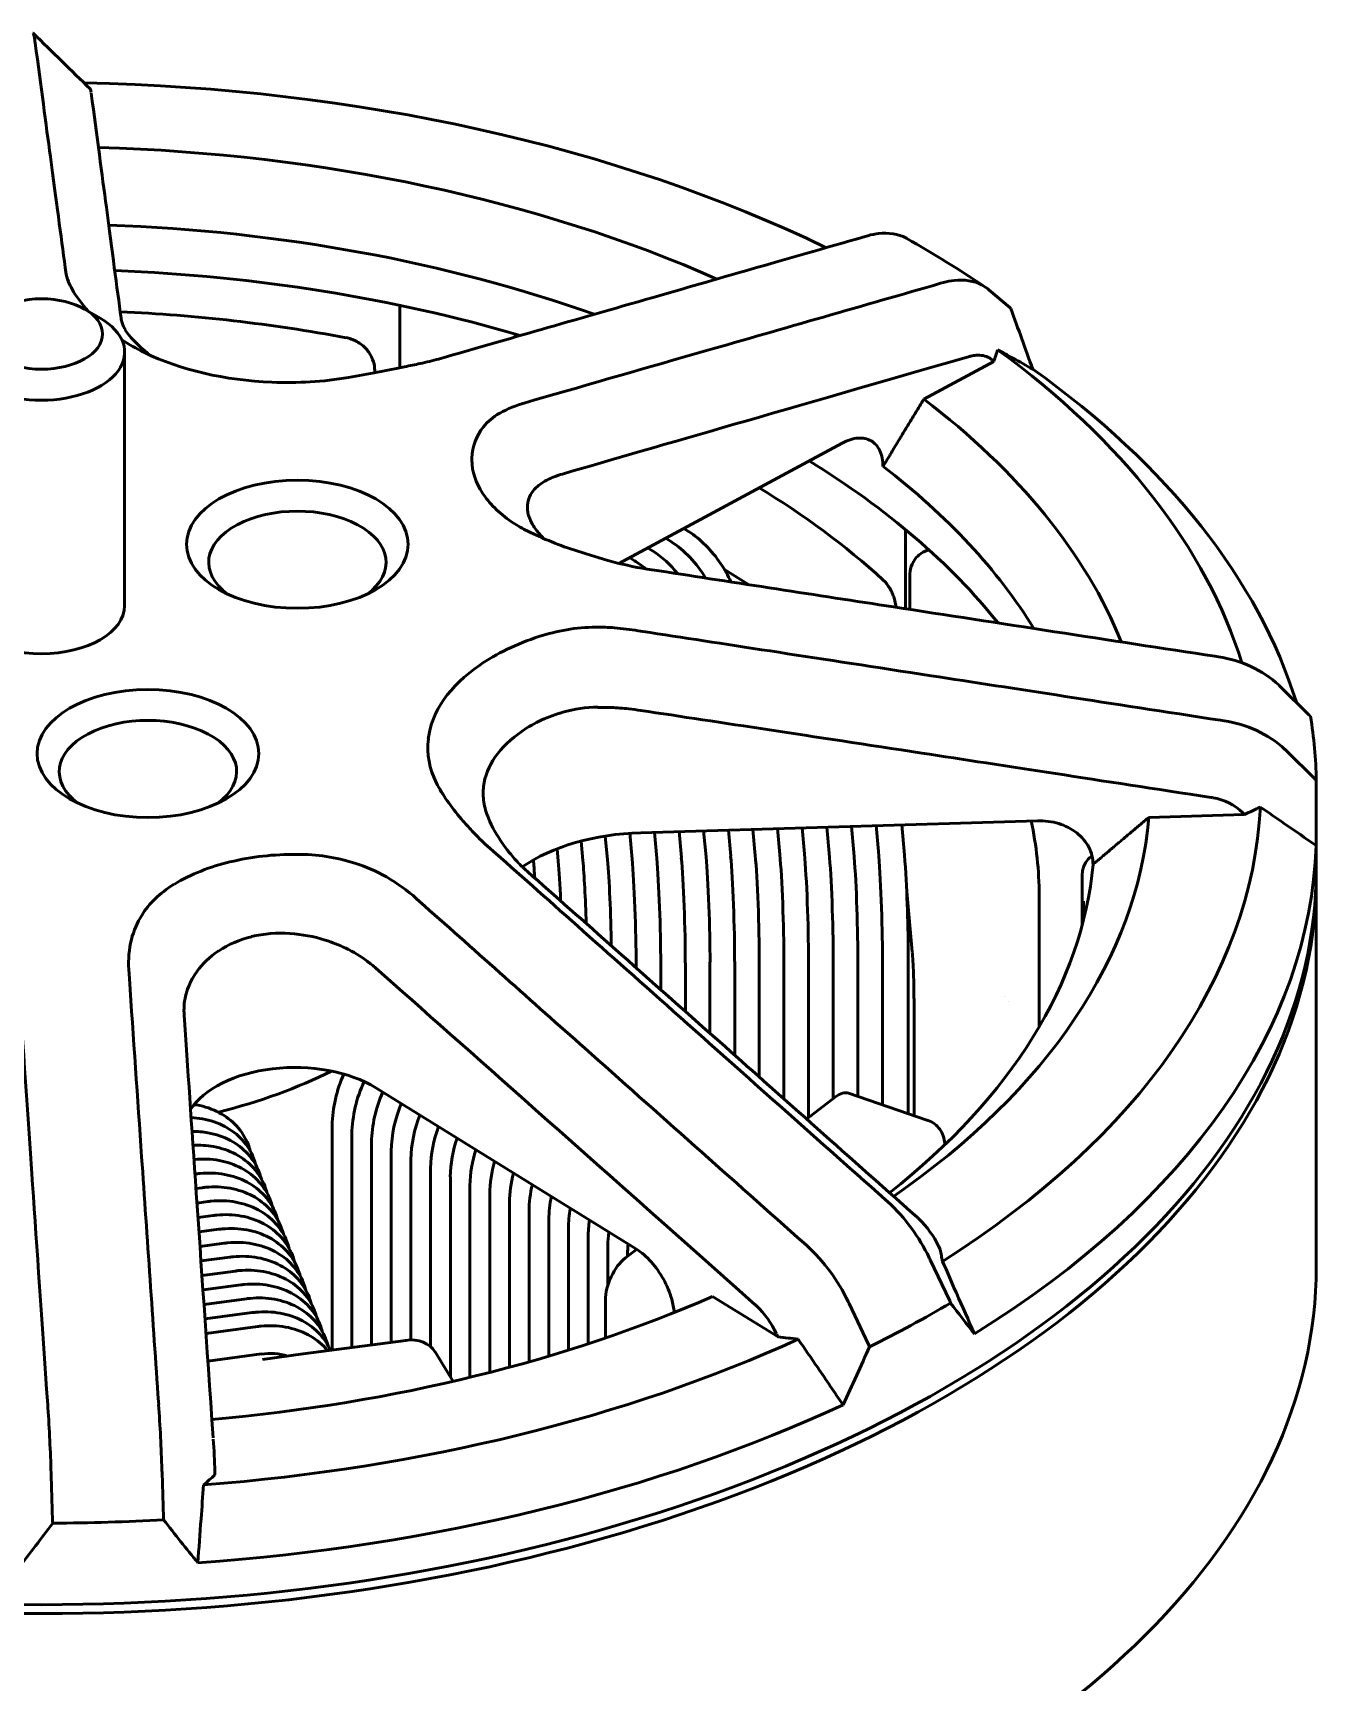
# Model space of a CAD drawing. Header units: millimetres. Extents: x 145 to 303, y 101 to 203.
# Drawn here: x 234.35 to 245.95, y 112.6 to 127.46 of the extents above; entities that cross this region are included whole.
import ezdxf

# ---------------------------------------------------------------- set-up
doc = ezdxf.new("R2010")
doc.units = ezdxf.units.MM
doc.header["$LTSCALE"] = 0.75
doc.layers.add('Visible', color=7, linetype='Continuous', lineweight=50)

msp = doc.modelspace()

# ---------------------------------------------------------------- linework, layer by layer
at = {"layer": 'Visible', "extrusion": (-1e-16, 0.816497, 0.57735)}
for p, q in [((234.364, 127.388), (234.366, 127.375)), ((241.852, 125.629), (241.877, 125.636)), ((234.636, 125.351), (234.641, 125.309)), ((242.559, 125.214), (242.534, 125.207)), ((243.157, 124.988), (242.97, 125.148)), ((234.811, 124.974), (234.953, 124.892)), ((237.655, 125.008), (237.655, 124.446)), ((243.167, 124.98), (243.157, 124.988)), ((238.686, 124.72), (238.712, 124.744)), ((235.173, 122.3), (235.173, 124.586)), ((238.005, 124.524), (238.084, 124.547)), ((242.381, 124.163), (243.014, 124.503)), ((243.001, 124.515), (243.01, 124.507)), ((243.01, 124.507), (243.014, 124.503)), ((237.429, 124.421), (237.429, 124.4)), ((238.864, 124.153), (238.785, 124.13)), ((241.646, 123.767), (239.631, 122.682)), ((238.306, 123.631), (238.306, 123.628)), ((238.806, 123.17), (238.806, 123.171)), ((238.775, 122.99), (238.779, 122.988)), ((240.216, 122.997), (240.26, 122.969)), ((242.217, 122.986), (242.217, 122.273)), ((239.89, 122.821), (239.935, 122.794)), ((240.053, 122.909), (240.098, 122.881)), ((239.728, 122.734), (239.772, 122.706)), ((242.415, 122.8), (242.428, 122.804)), ((239.887, 122.631), (239.995, 122.614)), ((240.583, 122.626), (240.802, 122.49)), ((242.255, 122.267), (242.255, 122.564)), ((239.914, 122.058), (239.806, 122.074)), ((245.007, 121.844), (245.04, 121.838)), ((245.601, 121.569), (245.857, 121.316)), ((245.093, 121.262), (245.059, 121.267)), ((245.857, 121.316), (245.87, 121.303)), ((245.909, 120.738), (245.653, 120.992)), ((245.922, 120.726), (245.909, 120.738)), ((245.923, 120.533), (245.923, 119.932)), ((243.407, 120.361), (239.829, 120.253)), ((241.285, 120.297), (241.306, 120.063)), ((241.507, 120.303), (241.529, 120.07)), ((241.751, 120.076), (241.73, 120.31)), ((241.952, 120.317), (241.973, 120.083)), ((242.184, 120.324), (242.209, 120.051)), ((244.411, 120.391), (245.275, 120.417)), ((245.257, 120.436), (245.27, 120.423)), ((245.27, 120.423), (245.275, 120.417)), ((239.291, 120.177), (239.307, 120.002)), ((239.509, 120.223), (239.529, 120.009)), ((239.73, 120.248), (239.751, 120.016)), ((239.973, 120.023), (239.952, 120.256)), ((240.174, 120.263), (240.195, 120.029)), ((240.396, 120.27), (240.418, 120.036)), ((240.619, 120.276), (240.64, 120.043)), ((240.841, 120.283), (240.862, 120.049)), ((241.063, 120.29), (241.084, 120.056)), ((236.728, 120.058), (236.723, 120.058)), ((238.447, 120.132), (238.521, 120.067)), ((238.861, 120.008), (238.862, 119.989)), ((239.084, 119.996), (239.074, 120.108)), ((245.923, 119.851), (245.923, 116.34)), ((235.618, 119.787), (235.614, 119.785)), ((242.229, 119.723), (242.278, 119.178)), ((243.811, 119.421), (243.811, 119.838)), ((237.88, 119.592), (237.806, 119.658)), ((243.423, 119.687), (243.423, 118.503)), ((236.663, 119.345), (236.666, 119.345)), ((236.017, 119.186), (236.019, 119.187)), ((241.12, 119.106), (241.12, 117.853)), ((241.342, 119.113), (241.342, 117.685)), ((241.564, 119.12), (241.564, 117.855)), ((241.787, 117.876), (241.787, 119.126)), ((242.009, 119.133), (242.009, 117.8)), ((242.242, 119.169), (242.242, 117.72)), ((235.21, 119.021), (235.216, 118.939)), ((239.787, 119.066), (239.787, 119.036)), ((240.009, 118.839), (240.009, 119.073)), ((240.231, 119.079), (240.231, 118.642)), ((240.453, 119.086), (240.453, 118.445)), ((240.676, 119.093), (240.676, 118.247)), ((240.898, 119.099), (240.898, 118.05)), ((242.294, 118.759), (242.294, 117.702)), ((239.791, 116.497), (237.439, 117.953)), ((241.587, 117.872), (241.325, 117.671)), ((242.42, 117.659), (241.702, 117.905)), ((237.045, 117.615), (237.045, 115.588)), ((237.222, 117.537), (237.222, 115.611)), ((237.4, 117.46), (237.4, 115.635)), ((237.578, 117.383), (237.578, 115.659)), ((235.822, 117.177), (235.808, 117.175)), ((237.755, 117.305), (237.755, 115.679)), ((237.933, 117.228), (237.933, 115.619)), ((235.872, 117.052), (235.817, 117.045)), ((238.111, 117.151), (238.111, 115.347)), ((238.288, 117.073), (238.288, 115.342)), ((235.922, 116.927), (235.826, 116.914)), ((238.466, 116.996), (238.466, 115.387)), ((238.644, 116.919), (238.644, 115.433)), ((242.034, 116.945), (242.057, 116.924)), ((235.972, 116.802), (235.835, 116.783)), ((238.822, 116.842), (238.822, 115.482)), ((238.999, 116.764), (238.999, 115.534)), ((236.022, 116.677), (235.844, 116.653)), ((239.177, 116.687), (239.177, 115.588)), ((239.355, 116.61), (239.355, 115.645)), ((236.072, 116.551), (235.853, 116.522)), ((236.122, 116.426), (235.862, 116.392)), ((239.532, 116.532), (239.532, 116.171)), ((239.791, 116.496), (239.691, 116.42)), ((239.71, 116.455), (239.71, 116.434)), ((241.326, 116.531), (241.303, 116.551)), ((242.526, 116.502), (242.517, 116.521)), ((242.53, 116.494), (242.526, 116.502)), ((236.172, 116.301), (235.871, 116.261)), ((242.441, 116.401), (242.616, 116.031)), ((236.222, 116.176), (235.88, 116.13)), ((236.272, 116.051), (235.889, 116)), ((239.51, 116.036), (239.51, 115.696)), ((240.477, 116.072), (241.067, 115.707)), ((241.883, 115.637), (241.708, 116.007)), ((242.616, 116.031), (242.624, 116.013)), ((236.322, 115.926), (235.898, 115.869)), ((236.373, 115.8), (235.907, 115.738)), ((241.055, 115.733), (241.063, 115.714)), ((241.063, 115.714), (241.067, 115.707)), ((236.406, 115.553), (235.924, 115.488)), ((236.783, 115.553), (236.417, 115.504)), ((237.708, 115.676), (236.783, 115.553)), ((238.135, 115.306), (237.974, 115.571)), ((241.892, 115.619), (241.883, 115.637)), ((235.93, 115.439), (235.927, 115.439)), ((234.481, 115.068), (234.479, 115.093)), ((235.478, 115.123), (235.48, 115.098)), ((234.523, 114.048), (234.51, 114.457)), ((235.51, 114.488), (235.523, 114.078)), ((235.987, 114.47), (235.986, 114.491)), ((235.987, 114.462), (235.987, 114.47)), ((234.524, 114.028), (234.523, 114.048)), ((235.523, 114.078), (235.524, 114.058))]:
    msp.add_line(p, q, dxfattribs=at)
at = {"layer": 'Visible'}
for centre, radius, start, end in [((237.145, 116.607), 10.34, 55.9326, 60.5431), ((235.266, 125.477), 0.653, 202.8174, 209.6469), ((234.463, 110.14), 14.826, 79.4804, 87.4124), ((239.069, 123.105), 1.063, 105.4812, 118.8437), ((238.775, 123.619), 0.469, 141.1867, 178.4987), ((239.242, 122.947), 0.551, 110.6197, 126.0941), ((239.366, 122.647), 0.875, 106.1167, 111.3144), ((239.027, 123.191), 0.221, 145.8075, 185.118), ((239.102, 123.138), 0.314, 126.0768, 145.5904), ((237.297, 117.351), 7.007, 47.6651, 59.089), ((239.544, 122.039), 1.008, 30.4457, 56.6973), ((239.421, 121.999), 0.947, 38.5373, 57.1283), ((239.44, 120.389), 1.718, 84.976, 90.5368), ((244.904, 120.829), 1.018, 47.7537, 82.2933), ((239.453, 120.153), 1.231, 105.4642, 124.298), ((239.454, 120.154), 1.231, 90.5844, 105.5247), ((244.953, 120.25), 1.021, 47.6665, 82.1261), ((244.908, 120.067), 0.508, 46.5655, 80.5771), ((236.704, 117.549), 2.509, 89.5624, 103.428), ((236.734, 118.334), 1.724, 72.6098, 90.192), ((236.535, 118.234), 1.804, 103.2475, 120.5465), ((236.674, 118.373), 1.713, 48.6099, 59.8575), ((236.063, 119.079), 0.855, 165.7215, 183.8931), ((236.531, 118.411), 0.929, 103.3311, 123.3992), ((236.586, 118.198), 1.15, 86.1414, 103.547), ((236.579, 118.011), 1.336, 72.48, 86.2429), ((236.579, 118.003), 1.344, 64.0194, 72.592), ((236.629, 118.099), 1.236, 53.6936, 64.1412), ((236.344, 118.627), 0.64, 144.0629, 158.2751), ((236.693, 118.187), 1.127, 48.5482, 53.6543), ((236.294, 118.647), 0.587, 158.2754, 175.7094), ((236.283, 118.648), 0.575, 175.758, 183.957), ((238.23, 117.586), 1.186, 155.5707, 178.6313), ((238.415, 117.508), 1.193, 155.1097, 178.5836), ((238.58, 117.433), 1.181, 155.9485, 178.6702), ((238.742, 117.358), 1.165, 157.1315, 178.7809), ((238.908, 117.282), 1.153, 158.3855, 178.8516), ((239.075, 117.206), 1.142, 159.6631, 178.8983), ((239.241, 117.13), 1.131, 160.9605, 178.9499), ((239.406, 117.054), 1.118, 162.2854, 179.0054), ((239.571, 116.978), 1.105, 163.6417, 179.0653), ((239.735, 116.902), 1.091, 165.0341, 179.13), ((239.898, 116.827), 1.077, 166.4677, 179.1997), ((240.061, 116.751), 1.062, 167.9484, 179.2751), ((240.957, 115.718), 1.633, 25.4485, 47.6375), ((241.761, 116.17), 0.833, 24.8847, 46.422), ((240.227, 115.328), 1.629, 25.3365, 47.5675), ((240.298, 115.383), 0.833, 24.8847, 46.422), ((236.484, 115.026), 0.532, 72.6591, 98.4243)]:
    msp.add_arc(centre, radius, start, end, dxfattribs=at)
at = {"layer": 'Visible', "extrusion": (-1e-16, 1e-16, -1)}
for centre, radius, start, end in [((-236.027, 125.422), 1.063, 308.9104, 319.958), ((-240.326, 125.475), 2.878, 278.7796, 286.0223)]:
    msp.add_arc(centre, radius, start, end, dxfattribs=at)
at = {"layer": 'Visible', "extrusion": (2e-16, 1e-16, -1)}
for centre, radius, start, end in [((-236.639, 127.701), 3.389, 260.6022, 272.3306), ((-204.94, 120.534), 40.982, 179.7317, 180.5534)]:
    msp.add_arc(centre, radius, start, end, dxfattribs=at)
at = {"layer": 'Visible', "extrusion": (0, 1e-16, -1)}
for centre, radius, start, end in [((-240.223, 125.842), 3.199, 288.1755, 296.844), ((-213.509, 128.278), 31.079, 204.0377, 205.0978), ((-218.141, 113.943), 17.377, 176.1879, 178.134), ((-258.184, 131.757), 28.753, 321.0174, 322.0068), ((-211.284, 131.438), 29.038, 216.8396, 217.8507)]:
    msp.add_arc(centre, radius, start, end, dxfattribs=at)
at = {"layer": 'Visible', "extrusion": (0, 2e-16, -1)}
for centre, radius, start, end in [((-240.83, 122.616), 3.446, 317.0486, 319.4434), ((-271.425, 138.009), 36.24, 322.0732, 322.6294)]:
    msp.add_arc(centre, radius, start, end, dxfattribs=at)
at = {"layer": 'Visible', "extrusion": (-1e-16, -1e-16, -1)}
for centre, radius, start, end in [((-240.249, 119.685), 3.174, 167.7432, 179.9639), ((-217.404, 113.961), 17.113, 176.2904, 178.2665)]:
    msp.add_arc(centre, radius, start, end, dxfattribs=at)
at = {"layer": 'Visible', "extrusion": (0, -1e-16, -1)}
msp.add_arc((-230.445, 119.17), 11.796, 175.7155, 180.0033, dxfattribs=at)
at = {"layer": 'Visible', "extrusion": (-1e-16, -2e-16, -1)}
msp.add_arc((-227, 114.214), 8.991, 176.354, 178.2303, dxfattribs=at)
at = {"layer": 'Visible', "extrusion": (1e-16, 1e-16, -1)}
for centre, major_axis, ratio, start_param, end_param in [((234.423, 120.667), (-11, 0), 0.57735, 1.605739, 2.269864), ((234.423, 120.667), (-11, 0), 0.57735, 2.472092, 2.96456), ((234.423, 120.667), (-11, 0), 0.57735, 3.170224, 3.880906), ((239.529, 119.452), (-0.021, 0.682), 0.042732, 0.616126, 1.898449), ((240.418, 119.479), (-0.021, 0.682), 0.042732, 0.616126, 2.186923), ((240.862, 119.493), (-0.021, 0.682), 0.042732, 0.616126, 2.186923), ((238.862, 119.432), (-0.021, 0.682), 0.042732, 0.616126, 0.921913)]:
    msp.add_ellipse(centre, major_axis=major_axis, ratio=ratio, start_param=start_param, end_param=end_param, dxfattribs=at)
at = {"layer": 'Visible'}
for centre, major_axis, ratio, start_param, end_param in [((234.423, 120.667), (-10, 0), 0.57735, 4.057268, 4.661025), ((236.711, 125.327), (-2.072, 0.026), 0.383596, 0.055984, 0.16325), ((234.423, 124.586), (0.75, 0), 0.57735, 2.356194, 7.068583), ((236.277, 125.27), (-1.612, 0.199), 0.570701, 0.867375, 1.030979), ((236.639, 125.467), (-2, 0), 0.57735, 0.871367, 1.502281), ((236.585, 125.357), (-2.046, 0.331), 0.427494, 2.297852, 2.405118), ((234.423, 120.259), (-11.5, 0), 0.57735, 3.318749, 3.821503), ((234.423, 120.667), (-10, 0), 0.57735, 3.369837, 3.791917), ((234.423, 122.3), (0.75, 0), 0.57735, 3.141593, 6.283185), ((239.904, 120.842), (-1.996, 0.556), 0.572535, -1.364061, -1.256795), ((239.568, 121.229), (1.628, 0.193), 0.561241, 1.919294, 2.322648), ((239.907, 121.021), (-2, 0), 0.57735, -0.69943, -0.068515), ((234.423, 120.667), (-11.5, 0), 0.57735, 3.150404, 3.237501), ((239.775, 121.033), (1.867, 0.02), 0.597632, 3.064195, 3.426406), ((234.423, 120.667), (10, 0), 0.57735, -0.693945, -0.047808), ((239.955, 120.914), (-2.018, 0.47), 0.681186, 0.790755, 0.898021), ((239.907, 119.388), (-1.5, 0), 0.57735, -1.518436, -0.700709), ((239.084, 119.439), (-0.021, 0.682), 0.042732, -1.275194, -0.616126), ((239.973, 119.466), (-0.021, 0.682), 0.042732, 4.096263, 5.667059), ((241.751, 119.52), (-0.021, 0.682), 0.042732, 4.096263, 5.667059), ((234.423, 120.259), (-11.5, 0), 0.57735, 2.391869, 3.123371), ((234.423, 119.851), (11.5, 0), 0.57735, 3.135444, 6.289334), ((236.707, 117.559), (1, 0), 0.57735, 0.750492, 2.792991), ((241.587, 117.627), (0.121, 0.275), 0.491734, 0.041913, 0.729737), ((242.317, 116.726), (-0.127, 0.126), 0.263053, -1.455611, -1.368471), ((239.691, 116.175), (0.121, 0.275), 0.491734, 0.729737, 2.300533), ((234.423, 120.667), (-10, 0), 0.57735, 1.725166, 2.22112), ((234.423, 120.667), (11.5, 0), 0.57735, -0.863853, -0.776756), ((237.708, 115.431), (0.281, 0.11), 0.791525, 0.138565, 1.270602), ((234.423, 120.259), (11.5, 0), 0.57735, -1.447855, -0.890886), ((234.423, 120.667), (-11.5, 0), 0.57735, 1.579608, 1.666705)]:
    msp.add_ellipse(centre, major_axis=major_axis, ratio=ratio, start_param=start_param, end_param=end_param, dxfattribs=at)
at = {"layer": 'Visible', "extrusion": (0, 2e-16, -1)}
for centre, major_axis, ratio, start_param, end_param in [((234.423, 120.259), (9.5, 0), 0.57735, -1.506908, -1.018283), ((234.423, 119.851), (-9.5, 0), 0.57735, 1.640431, 2.042721), ((236.7, 124.884), (-1.561, 0.043), 0.381721, -0.319371, -0.237639), ((234.423, 119.851), (-9.5, 0), 0.57735, 2.387492, 2.710116), ((234.423, 120.259), (-9.5, 0), 0.57735, 2.49656, 2.800272), ((239.751, 119.459), (-0.021, 0.682), 0.042732, 0.616126, 2.186923), ((240.64, 119.486), (-0.021, 0.682), 0.042732, 0.616126, 2.186923), ((241.306, 119.506), (-0.021, 0.682), 0.042732, 0.616126, 2.186923), ((241.529, 119.513), (-0.021, 0.682), 0.042732, 0.616126, 2.186923), ((241.973, 119.526), (-0.021, 0.682), 0.042732, 0.616126, 2.186923), ((234.423, 119.932), (11.5, 0), 0.57735, 0, 3.141593), ((234.423, 116.34), (11.5, 0), 0.57735, 0, 3.141593)]:
    msp.add_ellipse(centre, major_axis=major_axis, ratio=ratio, start_param=start_param, end_param=end_param, dxfattribs=at)
at = {"layer": 'Visible', "extrusion": (1e-16, 3e-16, -1)}
msp.add_ellipse((234.423, 124.75), major_axis=(0.55, 0), ratio=0.57735, start_param=1.57079632679909, end_param=7.853981633978676, dxfattribs=at)
at = {"layer": 'Visible', "extrusion": (0, 7e-16, -1)}
msp.add_ellipse((236.712, 124.948), major_axis=(1.573, 0.029), ratio=0.387454, start_param=3.027171, end_param=3.097679, dxfattribs=at)
at = {"layer": 'Visible', "extrusion": (0, 1e-16, -1)}
for centre, major_axis, ratio, start_param, end_param in [((236.708, 124.895), (-1.569, 0.032), 0.383236, -0.234786, -0.129301), ((239.913, 120.456), (-1.52, 0.406), 0.549673, 1.299445, 1.369953), ((234.423, 119.851), (-11.2, 0), 0.577365, 2.935283, 2.935417), ((239.962, 120.526), (-1.542, 0.314), 0.696122, -0.878879, -0.808371), ((234.423, 120.667), (-11, 0), 0.57735, 4.042889, 4.579038)]:
    msp.add_ellipse(centre, major_axis=major_axis, ratio=ratio, start_param=start_param, end_param=end_param, dxfattribs=at)
at = {"layer": 'Visible', "extrusion": (1e-16, -2e-16, -1)}
msp.add_ellipse((242.786, 124.481), major_axis=(0.139, 0.053), ratio=0.406219, start_param=-1.364558, end_param=-1.277418, dxfattribs=at)
at = {"layer": 'Visible'}
for centre in [(236.731, 122.854), (235.383, 120.967)]:
    msp.add_ellipse(centre, major_axis=(1, 0), ratio=0.57735, dxfattribs=at)
at = {"layer": 'Visible', "extrusion": (1e-16, 2e-16, -1)}
for centre, major_axis, ratio, start_param, end_param in [((236.731, 122.691), (0.8, 0), 0.57735, 2.474482, 6.950296), ((235.383, 120.804), (-0.8, 0), 0.57735, -0.66711, 3.808703), ((239.95, 120.485), (-1.526, 0.365), 0.67706, -0.831773, -0.726288)]:
    msp.add_ellipse(centre, major_axis=major_axis, ratio=ratio, start_param=start_param, end_param=end_param, dxfattribs=at)
at = {"layer": 'Visible', "extrusion": (-1e-16, 0, -1)}
msp.add_ellipse((239.896, 120.409), major_axis=(-1.502, 0.426), ratio=0.583604, start_param=1.103582, end_param=1.185314, dxfattribs=at)
at = {"layer": 'Visible', "extrusion": (-1e-16, 1e-16, -1)}
msp.add_ellipse((239.9, 120.413), major_axis=(-1.511, 0.424), ratio=0.578269, start_param=1.187204, end_param=1.29269, dxfattribs=at)
at = {"layer": 'Visible', "extrusion": (0, 4e-16, -1)}
msp.add_ellipse((239.907, 120.612), major_axis=(1.5, 0), ratio=0.57735, start_param=3.210108, end_param=3.841022, dxfattribs=at)
at = {"layer": 'Visible', "extrusion": (-1e-16, 2e-16, -1)}
for centre, major_axis, ratio, start_param, end_param in [((244.964, 120.508), (-0.192, 0.029), 0.326156, 1.573375, 1.660515), ((240.195, 119.472), (-0.021, 0.682), 0.042732, 0.616126, 2.186923), ((241.084, 119.499), (-0.021, 0.682), 0.042732, 0.616126, 2.186923), ((234.423, 120.259), (-9.5, 0), 0.57735, 3.194691, 3.776184), ((240.855, 115.939), (-0.127, 0.126), 0.263053, 1.368471, 1.455611)]:
    msp.add_ellipse(centre, major_axis=major_axis, ratio=ratio, start_param=start_param, end_param=end_param, dxfattribs=at)
at = {"layer": 'Visible', "extrusion": (0, 3e-16, -1)}
for centre, major_axis, ratio, start_param, end_param in [((239.942, 120.475), (-1.516, 0.374), 0.673583, -0.731098, -0.649366), ((234.423, 119.851), (-4, 0), 0.57735, 3.999253, 4.301921)]:
    msp.add_ellipse(centre, major_axis=major_axis, ratio=ratio, start_param=start_param, end_param=end_param, dxfattribs=at)
at = {"layer": 'Visible', "extrusion": (-2e-16, 2e-16, -1)}
msp.add_ellipse((239.307, 119.446), major_axis=(-0.021, 0.682), ratio=0.042732, start_param=0.616126, end_param=1.587923, dxfattribs=at)
at = {"layer": 'Visible', "extrusion": (-2.6e-15, 0, -1)}
msp.add_ellipse((242.278, 118.933), major_axis=(-0.009, 0.3), ratio=0.04282, start_param=0.619069, end_param=2.189866, dxfattribs=at)
at = {"layer": 'Visible', "extrusion": (-1.28956e-10, -5.63795e-11, -1)}
msp.add_open_spline([(234.346, 127.464), (234.349, 127.464), (234.353, 127.453), (234.359, 127.421), (234.362, 127.407), (234.364, 127.388)], degree=3, knots=[-0.50604359, -0.50604359, -0.50604359, -0.50604359, -0.48259065, -0.48259065, -0.46942377, -0.46942377, -0.46942377, -0.46942377], dxfattribs=at)
at = {"layer": 'Visible', "extrusion": (-7.04751e-09, -7.20975e-09, -1)}
msp.add_open_spline([(234.349, 127.462), (234.52, 127.294), (234.691, 127.127), (234.862, 126.96)], degree=3, dxfattribs=at)
at = {"layer": 'Visible', "extrusion": (-7.97677e-08, -1.06332e-08, -1)}
msp.add_open_spline([(234.366, 127.375), (234.419, 126.978), (234.523, 126.197), (234.598, 125.633), (234.636, 125.351)], degree=3, knots=[0.2160154, 0.2160154, 0.2160154, 0.2160154, 0.4651806, 0.7974009, 0.7974009, 0.7974009, 0.7974009], dxfattribs=at)
at = {"layer": 'Visible', "extrusion": (-7.71904e-10, -1.89921e-10, -1)}
msp.add_open_spline([(234.87, 126.928), (234.869, 126.937), (234.868, 126.943), (234.865, 126.954), (234.864, 126.958), (234.862, 126.96)], degree=3, knots=[0.46942377, 0.46942377, 0.46942377, 0.46942377, 0.48259065, 0.48259065, 0.49953317, 0.49953317, 0.49953317, 0.49953317], dxfattribs=at)
at = {"layer": 'Visible', "extrusion": (-2.51546e-09, -3.34109e-10, -1)}
msp.add_open_spline([(235.141, 124.892), (235.103, 125.175), (235.028, 125.742), (234.924, 126.524), (234.871, 126.922)], degree=3, knots=[-0.7974009, -0.7974009, -0.7974009, -0.7974009, -0.4651806, -0.2160154, -0.2160154, -0.2160154, -0.2160154], dxfattribs=at)
at = {"layer": 'Visible'}
for points, knots in [([(241.877, 125.636), (241.911, 125.646), (241.944, 125.652), (242.06, 125.667), (242.154, 125.652), (242.224, 125.614), (242.227, 125.612), (242.23, 125.611)], [-0.12433718, -0.12433718, -0.12433718, -0.12433718, -0.1111703, -0.1111703, -0.07402483, -0.07402483, -0.07227562, -0.07227562, -0.07227562, -0.07227562]), ([(238.084, 124.547), (238.607, 124.697), (239.658, 124.999), (241.112, 125.417), (241.852, 125.629)], [0.1184655, 0.1184655, 0.1184655, 0.1184655, 0.4506858, 0.6998511, 0.6998511, 0.6998511, 0.6998511]), ([(242.96, 125.156), (242.942, 125.171), (242.923, 125.183), (242.837, 125.229), (242.743, 125.244), (242.626, 125.23), (242.593, 125.224), (242.559, 125.214)], [-0.53031953, -0.53031953, -0.53031953, -0.53031953, -0.51973611, -0.51973611, -0.48259065, -0.48259065, -0.46942376, -0.46942376, -0.46942376, -0.46942376]), ([(242.806, 124.551), (242.823, 124.555), (242.839, 124.557), (242.896, 124.562), (242.942, 124.553), (242.983, 124.529), (242.992, 124.522), (243.001, 124.515)], [0.46942376, 0.46942376, 0.46942376, 0.46942376, 0.48259065, 0.48259065, 0.51973611, 0.51973611, 0.53031953, 0.53031953, 0.53031953, 0.53031953]), ([(242.014, 123.556), (242.014, 123.607), (242.003, 123.66), (241.969, 123.735), (241.938, 123.769), (241.874, 123.805), (241.829, 123.815), (241.745, 123.808), (241.691, 123.791), (241.646, 123.767)], [-0.29711815, -0.29711815, -0.29711815, -0.29711815, -0.27864017, -0.27864017, -0.26010943, -0.26010943, -0.24151094, -0.24151094, -0.22284965, -0.22284965, -0.22284965, -0.22284965]), ([(238.306, 123.628), (238.305, 123.61), (238.306, 123.592), (238.316, 123.471), (238.359, 123.369), (238.425, 123.281)], [-0.5146527, -0.5146527, -0.5146527, -0.5146527, -0.50882017, -0.50882017, -0.47549817, -0.47549817, -0.47549817, -0.47549817]), ([(238.885, 122.985), (238.861, 123.017), (238.843, 123.049), (238.823, 123.095), (238.818, 123.11), (238.81, 123.14), (238.808, 123.155), (238.806, 123.17)], [-0.03598262, -0.03598262, -0.03598262, -0.03598262, -0.01799078, -0.01799078, -0.00904761, -0.00904761, 0, 0, 0, 0]), ([(242.255, 122.564), (242.255, 122.595), (242.26, 122.626), (242.279, 122.683), (242.295, 122.71), (242.331, 122.753), (242.351, 122.769), (242.387, 122.789), (242.401, 122.795), (242.415, 122.8)], [0, 0, 0, 0, 0.00962175, 0.00962175, 0.01892386, 0.01892386, 0.02663758, 0.02663758, 0.03124261, 0.03124261, 0.03124261, 0.03124261]), ([(239.829, 121.356), (240.543, 121.248), (241.979, 121.03), (243.964, 120.726), (244.974, 120.571)], [-0.7974009, -0.7974009, -0.7974009, -0.7974009, -0.4651806, -0.2160154, -0.2160154, -0.2160154, -0.2160154]), ([(238.455, 120.383), (238.435, 120.433), (238.421, 120.482), (238.406, 120.578), (238.405, 120.625), (238.411, 120.672)], [-0.04847937, -0.04847937, -0.04847937, -0.04847937, -0.02423853, -0.02423853, 0, 0, 0, 0]), ([(243.909, 119.968), (243.909, 120.018), (243.895, 120.077), (243.847, 120.168), (243.806, 120.217), (243.719, 120.286), (243.657, 120.318), (243.542, 120.353), (243.469, 120.363), (243.407, 120.361)], [-0.29711815, -0.29711815, -0.29711815, -0.29711815, -0.27864017, -0.27864017, -0.26010943, -0.26010943, -0.24151094, -0.24151094, -0.22284965, -0.22284965, -0.22284965, -0.22284965]), ([(238.521, 120.067), (239.009, 119.634), (239.989, 118.763), (241.345, 117.558), (242.034, 116.945)], [0.1184655, 0.1184655, 0.1184655, 0.1184655, 0.4506858, 0.6998511, 0.6998511, 0.6998511, 0.6998511]), ([(243.811, 119.837), (243.811, 119.849), (243.811, 119.859), (243.812, 119.874), (243.812, 119.879), (243.812, 119.889), (243.813, 119.893), (243.814, 119.902), (243.814, 119.906), (243.816, 119.917), (243.818, 119.923), (243.822, 119.939), (243.825, 119.948), (243.836, 119.973), (243.844, 119.989), (243.868, 120.019), (243.883, 120.033), (243.9, 120.045)], [0, 0, 0, 0, 0.00403875, 0.00403875, 0.00646437, 0.00646437, 0.00826553, 0.00826553, 0.00976621, 0.00976621, 0.01174732, 0.01174732, 0.0147366, 0.0147366, 0.01993757, 0.01993757, 0.02611629, 0.02611629, 0.02611629, 0.02611629]), ([(242.324, 116.784), (241.634, 117.397), (240.278, 118.6), (239.298, 119.469), (238.81, 119.9)], [-0.6998511, -0.6998511, -0.6998511, -0.6998511, -0.4506858, -0.1184655, -0.1184655, -0.1184655, -0.1184655]), ([(241.303, 116.551), (240.665, 117.118), (239.969, 117.737), (238.858, 118.724), (238.349, 119.176), (237.88, 119.592)], [0, 0, 0, 0, 0.287775, 0.287775, 0.495951, 0.495951, 0.495951, 0.495951]), ([(236.306, 117.383), (236.3, 117.404), (236.294, 117.424), (236.263, 117.504), (236.228, 117.559), (236.14, 117.656), (236.086, 117.697), (235.965, 117.762), (235.896, 117.785), (235.816, 117.8), (235.808, 117.801), (235.8, 117.802)], [4.917128, 4.917128, 4.917128, 4.917128, 5.01474, 5.01474, 5.30888, 5.30888, 5.610315, 5.610315, 5.924475, 5.924475, 5.959528, 5.959528, 5.959528, 5.959528]), ([(236.356, 117.258), (236.35, 117.279), (236.344, 117.299), (236.313, 117.379), (236.278, 117.434), (236.19, 117.531), (236.136, 117.572), (236.015, 117.637), (235.946, 117.66), (235.841, 117.679), (235.807, 117.683), (235.773, 117.685)], [4.917128, 4.917128, 4.917128, 4.917128, 5.01474, 5.01474, 5.30888, 5.30888, 5.610315, 5.610315, 5.924475, 5.924475, 6.070859, 6.070859, 6.070859, 6.070859]), ([(236.406, 117.133), (236.4, 117.153), (236.394, 117.174), (236.363, 117.253), (236.328, 117.309), (236.24, 117.405), (236.186, 117.447), (236.065, 117.512), (235.996, 117.535), (235.878, 117.556), (235.83, 117.56), (235.781, 117.56)], [4.917128, 4.917128, 4.917128, 4.917128, 5.01474, 5.01474, 5.30888, 5.30888, 5.610315, 5.610315, 5.924475, 5.924475, 6.129531, 6.129531, 6.129531, 6.129531]), ([(236.456, 117.008), (236.45, 117.028), (236.444, 117.049), (236.413, 117.128), (236.378, 117.183), (236.29, 117.28), (236.236, 117.321), (236.115, 117.387), (236.046, 117.41), (235.914, 117.434), (235.852, 117.437), (235.79, 117.434)], [4.917128, 4.917128, 4.917128, 4.917128, 5.01474, 5.01474, 5.30888, 5.30888, 5.610315, 5.610315, 5.924475, 5.924475, 6.187718, 6.187718, 6.187718, 6.187718]), ([(236.506, 116.882), (236.5, 116.903), (236.494, 116.923), (236.463, 117.003), (236.428, 117.058), (236.34, 117.155), (236.287, 117.196), (236.165, 117.261), (236.096, 117.285), (235.953, 117.311), (235.878, 117.313), (235.802, 117.306), (235.8, 117.306), (235.799, 117.306)], [4.917128, 4.917128, 4.917128, 4.917128, 5.01474, 5.01474, 5.30888, 5.30888, 5.610315, 5.610315, 5.924475, 5.924475, 6.238634, 6.238634, 6.245597, 6.245597, 6.245597, 6.245597]), ([(236.556, 116.757), (236.551, 116.778), (236.544, 116.798), (236.513, 116.878), (236.478, 116.933), (236.39, 117.03), (236.337, 117.071), (236.215, 117.136), (236.146, 117.159), (236.003, 117.185), (235.928, 117.188), (235.843, 117.18), (235.833, 117.179), (235.822, 117.177)], [4.917128, 4.917128, 4.917128, 4.917128, 5.01474, 5.01474, 5.30888, 5.30888, 5.610315, 5.610315, 5.924475, 5.924475, 6.238634, 6.238634, 6.283185, 6.283185, 6.283185, 6.283185]), ([(236.606, 116.632), (236.601, 116.653), (236.594, 116.673), (236.563, 116.753), (236.528, 116.808), (236.44, 116.905), (236.387, 116.946), (236.265, 117.011), (236.196, 117.034), (236.053, 117.06), (235.978, 117.063), (235.893, 117.055), (235.883, 117.054), (235.872, 117.052)], [4.917128, 4.917128, 4.917128, 4.917128, 5.01474, 5.01474, 5.30888, 5.30888, 5.610315, 5.610315, 5.924475, 5.924475, 6.238634, 6.238634, 6.283185, 6.283185, 6.283185, 6.283185]), ([(236.656, 116.507), (236.651, 116.528), (236.644, 116.548), (236.613, 116.627), (236.578, 116.683), (236.49, 116.78), (236.437, 116.821), (236.315, 116.886), (236.246, 116.909), (236.103, 116.935), (236.028, 116.938), (235.943, 116.93), (235.933, 116.928), (235.922, 116.927)], [4.917128, 4.917128, 4.917128, 4.917128, 5.01474, 5.01474, 5.30888, 5.30888, 5.610315, 5.610315, 5.924475, 5.924475, 6.238634, 6.238634, 6.283185, 6.283185, 6.283185, 6.283185]), ([(236.706, 116.382), (236.701, 116.402), (236.694, 116.423), (236.663, 116.502), (236.628, 116.558), (236.54, 116.654), (236.487, 116.696), (236.365, 116.761), (236.296, 116.784), (236.153, 116.81), (236.078, 116.813), (235.993, 116.804), (235.983, 116.803), (235.972, 116.802)], [4.917128, 4.917128, 4.917128, 4.917128, 5.01474, 5.01474, 5.30888, 5.30888, 5.610315, 5.610315, 5.924475, 5.924475, 6.238634, 6.238634, 6.283185, 6.283185, 6.283185, 6.283185]), ([(236.756, 116.257), (236.751, 116.277), (236.744, 116.298), (236.713, 116.377), (236.678, 116.432), (236.591, 116.529), (236.537, 116.57), (236.415, 116.636), (236.346, 116.659), (236.203, 116.685), (236.128, 116.687), (236.043, 116.679), (236.033, 116.678), (236.022, 116.677)], [4.917128, 4.917128, 4.917128, 4.917128, 5.01474, 5.01474, 5.30888, 5.30888, 5.610315, 5.610315, 5.924475, 5.924475, 6.238634, 6.238634, 6.283185, 6.283185, 6.283185, 6.283185]), ([(236.806, 116.131), (236.801, 116.152), (236.794, 116.172), (236.763, 116.252), (236.729, 116.307), (236.641, 116.404), (236.587, 116.445), (236.465, 116.51), (236.396, 116.534), (236.253, 116.56), (236.178, 116.562), (236.093, 116.554), (236.083, 116.553), (236.072, 116.551)], [4.917128, 4.917128, 4.917128, 4.917128, 5.01474, 5.01474, 5.30888, 5.30888, 5.610315, 5.610315, 5.924475, 5.924475, 6.238634, 6.238634, 6.283185, 6.283185, 6.283185, 6.283185]), ([(236.856, 116.006), (236.851, 116.027), (236.844, 116.047), (236.813, 116.127), (236.779, 116.182), (236.691, 116.279), (236.637, 116.32), (236.515, 116.385), (236.446, 116.408), (236.303, 116.434), (236.229, 116.437), (236.143, 116.429), (236.133, 116.428), (236.122, 116.426)], [4.917128, 4.917128, 4.917128, 4.917128, 5.01474, 5.01474, 5.30888, 5.30888, 5.610315, 5.610315, 5.924475, 5.924475, 6.238634, 6.238634, 6.283185, 6.283185, 6.283185, 6.283185]), ([(236.906, 115.881), (236.901, 115.902), (236.894, 115.922), (236.863, 116.002), (236.829, 116.057), (236.741, 116.154), (236.687, 116.195), (236.565, 116.26), (236.497, 116.283), (236.353, 116.309), (236.279, 116.312), (236.193, 116.304), (236.183, 116.303), (236.172, 116.301)], [4.917128, 4.917128, 4.917128, 4.917128, 5.01474, 5.01474, 5.30888, 5.30888, 5.610315, 5.610315, 5.924475, 5.924475, 6.238634, 6.238634, 6.283185, 6.283185, 6.283185, 6.283185]), ([(236.956, 115.756), (236.951, 115.777), (236.944, 115.797), (236.913, 115.876), (236.879, 115.932), (236.791, 116.029), (236.737, 116.07), (236.615, 116.135), (236.547, 116.158), (236.403, 116.184), (236.329, 116.187), (236.244, 116.179), (236.233, 116.177), (236.222, 116.176)], [4.917128, 4.917128, 4.917128, 4.917128, 5.01474, 5.01474, 5.30888, 5.30888, 5.610315, 5.610315, 5.924475, 5.924475, 6.238634, 6.238634, 6.283185, 6.283185, 6.283185, 6.283185]), ([(237.006, 115.631), (237.001, 115.651), (236.994, 115.672), (236.963, 115.751), (236.929, 115.807), (236.841, 115.903), (236.787, 115.945), (236.665, 116.01), (236.597, 116.033), (236.453, 116.059), (236.379, 116.062), (236.294, 116.053), (236.283, 116.052), (236.272, 116.051)], [4.917128, 4.917128, 4.917128, 4.917128, 5.01474, 5.01474, 5.30888, 5.30888, 5.610315, 5.610315, 5.924475, 5.924475, 6.238634, 6.238634, 6.283185, 6.283185, 6.283185, 6.283185]), ([(237.029, 115.586), (237.006, 115.638), (236.974, 115.687), (236.891, 115.778), (236.837, 115.819), (236.715, 115.885), (236.647, 115.908), (236.503, 115.934), (236.429, 115.936), (236.344, 115.928), (236.333, 115.927), (236.322, 115.926)], [5.046597, 5.046597, 5.046597, 5.046597, 5.30888, 5.30888, 5.610315, 5.610315, 5.924475, 5.924475, 6.238634, 6.238634, 6.283185, 6.283185, 6.283185, 6.283185]), ([(237.004, 115.582), (236.998, 115.59), (236.992, 115.597), (236.941, 115.653), (236.887, 115.694), (236.765, 115.759), (236.697, 115.783), (236.553, 115.809), (236.479, 115.811), (236.394, 115.803), (236.383, 115.802), (236.373, 115.8)], [5.265345, 5.265345, 5.265345, 5.265345, 5.30888, 5.30888, 5.610315, 5.610315, 5.924475, 5.924475, 6.238634, 6.238634, 6.283185, 6.283185, 6.283185, 6.283185])]:
    msp.add_open_spline(points, degree=3, knots=knots, dxfattribs=at)
at = {"layer": 'Visible', "extrusion": (9.22144e-10, -3.2095e-09, 1)}
msp.add_open_spline([(242.534, 125.207), (241.85, 125.01), (241.104, 124.796), (239.912, 124.454), (239.367, 124.297), (238.864, 124.153)], degree=3, knots=[0, 0, 0, 0, 0.287775, 0.287775, 0.495951, 0.495951, 0.495951, 0.495951], dxfattribs=at)
at = {"layer": 'Visible'}
for points in [[(234.699, 125.154), (234.733, 125.093), (234.782, 125.025), (234.845, 124.955)], [(239.123, 123.487), (240.024, 123.749), (241.129, 124.068), (242.794, 124.547)], [(238.556, 124.037), (238.497, 124.003), (238.448, 123.961), (238.409, 123.913)], [(238.955, 122.904), (238.928, 122.931), (238.905, 122.958), (238.885, 122.985)], [(239.772, 122.706), (239.806, 122.685), (239.839, 122.661), (239.871, 122.633)], [(239.424, 122.107), (239.247, 122.105), (239.071, 122.075), (238.91, 122.021)], [(237.986, 120.701), (238.038, 120.597), (238.115, 120.489), (238.212, 120.375)], [(238.582, 120.156), (238.529, 120.232), (238.486, 120.307), (238.455, 120.383)], [(237.534, 119.854), (237.444, 119.906), (237.348, 119.948), (237.249, 119.979)], [(235.614, 119.785), (235.489, 119.707), (235.394, 119.616), (235.327, 119.508)], [(235.327, 119.508), (235.286, 119.443), (235.254, 119.369), (235.234, 119.29)], [(235.825, 119.002), (235.876, 119.072), (235.939, 119.133), (236.017, 119.186)], [(237.439, 119.032), (238.278, 118.289), (239.309, 117.375), (240.862, 115.997)], [(239.194, 116.866), (239.183, 116.805), (239.177, 116.745), (239.177, 116.687)], [(239.367, 116.759), (239.359, 116.708), (239.355, 116.658), (239.355, 116.61)], [(239.54, 116.652), (239.535, 116.611), (239.532, 116.571), (239.532, 116.532)], [(239.715, 116.544), (239.712, 116.514), (239.71, 116.484), (239.71, 116.455)]]:
    msp.add_open_spline(points, degree=3, dxfattribs=at)
at = {"layer": 'Visible', "extrusion": (-3.51998e-09, -4.2531e-09, 1)}
msp.add_open_spline([(242.97, 125.148), (242.967, 125.151), (242.963, 125.153), (242.96, 125.156)], degree=3, dxfattribs=at)
at = {"layer": 'Visible', "extrusion": (8.73981e-10, 3.17142e-10, -1)}
msp.add_open_spline([(243.365, 124.433), (243.332, 124.525), (243.299, 124.616), (243.233, 124.798), (243.2, 124.889), (243.167, 124.98)], degree=3, knots=[0, 0, 0, 0, 0.02943769, 0.02943769, 0.05887539, 0.05887539, 0.05887539, 0.05887539], dxfattribs=at)
at = {"layer": 'Visible', "extrusion": (-5.4124e-12, -4.3286e-12, -1)}
msp.add_open_spline([(237.17, 124.717), (237.186, 124.714), (237.202, 124.71), (237.225, 124.702), (237.232, 124.699), (237.245, 124.693), (237.251, 124.691), (237.273, 124.68), (237.288, 124.67), (237.331, 124.639), (237.356, 124.614), (237.394, 124.559), (237.408, 124.529), (237.425, 124.474), (237.429, 124.447), (237.429, 124.421)], degree=3, knots=[0, 0, 0, 0, 0.00482849, 0.00482849, 0.00727202, 0.00727202, 0.00910404, 0.00910404, 0.01461827, 0.01461827, 0.02496471, 0.02496471, 0.03469326, 0.03469326, 0.0426911, 0.0426911, 0.0426911, 0.0426911], dxfattribs=at)
at = {"layer": 'Visible', "extrusion": (-7.99976e-08, 2.56313e-08, -1)}
msp.add_open_spline([(243.048, 124.608), (243.042, 124.591), (243.037, 124.573), (243.026, 124.538), (243.02, 124.521), (243.014, 124.503)], degree=3, knots=[0.000001, 0.000001, 0.000001, 0.000001, 0.00925, 0.00925, 0.01849901, 0.01849901, 0.01849901, 0.01849901], dxfattribs=at)
at = {"layer": 'Visible', "extrusion": (-7.71636e-09, -1.40165e-08, 1)}
msp.add_open_spline([(243.048, 124.608), (243.094, 124.583), (243.14, 124.558), (243.186, 124.532)], degree=3, dxfattribs=at)
at = {"layer": 'Visible', "extrusion": (-8.27054e-11, -8.95782e-11, -1)}
msp.add_open_spline([(235.407, 124.557), (235.39, 124.569), (235.374, 124.582), (235.359, 124.595)], degree=3, dxfattribs=at)
at = {"layer": 'Visible', "extrusion": (-6.02774e-09, 2.91578e-08, 1)}
msp.add_open_spline([(237.698, 124.454), (237.722, 124.459), (237.746, 124.464), (237.793, 124.474), (237.816, 124.479), (237.838, 124.483)], degree=3, knots=[0, 0, 0, 0, 0.00867985, 0.00867985, 0.01734858, 0.01734858, 0.01734858, 0.01734858], dxfattribs=at)
at = {"layer": 'Visible', "extrusion": (5.25475e-09, 9.51246e-09, 1)}
msp.add_open_spline([(243.186, 124.532), (243.246, 124.499), (243.306, 124.466), (243.365, 124.433)], degree=3, dxfattribs=at)
at = {"layer": 'Visible', "extrusion": (1.59153e-11, -9.17941e-11, -1)}
msp.add_open_spline([(237.193, 124.357), (237.372, 124.387), (237.542, 124.422), (237.698, 124.454)], degree=3, dxfattribs=at)
at = {"layer": 'Visible', "extrusion": (-1.05039e-08, 6.37069e-09, -1)}
msp.add_rational_spline([(242.014, 123.556), (242.193, 123.852), (242.381, 124.163)], [1.00412744877, 1.00435650086, 1.00391810174], degree=2, dxfattribs=at)
at = {"layer": 'Visible', "extrusion": (-2.8618e-12, -3.4997e-12, -1)}
msp.add_open_spline([(238.425, 123.281), (238.49, 123.192), (238.586, 123.104), (238.73, 123.015), (238.752, 123.003), (238.775, 122.99)], degree=3, knots=[-0.47549817, -0.47549817, -0.47549817, -0.47549817, -0.44217618, -0.44217618, -0.43634365, -0.43634365, -0.43634365, -0.43634365], dxfattribs=at)
at = {"layer": 'Visible', "extrusion": (5.6876e-12, 2.6849e-12, -1)}
msp.add_open_spline([(240.26, 122.969), (240.315, 122.935), (240.366, 122.893), (240.463, 122.795), (240.509, 122.74), (240.584, 122.628), (240.615, 122.572), (240.642, 122.515)], degree=3, knots=[6.2831853, 6.2831853, 6.2831853, 6.2831853, 6.5973446, 6.5973446, 6.9115038, 6.9115038, 7.1854079, 7.1854079, 7.1854079, 7.1854079], dxfattribs=at)
at = {"layer": 'Visible', "extrusion": (-8.67903e-11, -2.80505e-10, -1)}
msp.add_open_spline([(239.225, 122.803), (239.323, 122.77), (239.427, 122.739), (239.532, 122.709)], degree=3, dxfattribs=at)
at = {"layer": 'Visible', "extrusion": (-1.34098e-06, 4.3808e-06, 1)}
msp.add_open_spline([(242.415, 122.8), (242.415, 122.8), (242.415, 122.8), (242.415, 122.8)], degree=3, dxfattribs=at)
at = {"layer": 'Visible', "extrusion": (2.82046e-10, 1.83375e-09, 1)}
msp.add_open_spline([(239.995, 122.614), (240.681, 122.509), (241.426, 122.394), (243.053, 122.144), (244.072, 121.987), (245.007, 121.844)], degree=3, knots=[0, 0, 0, 0, 0.2113018, 0.2113018, 0.5033978, 0.5033978, 0.5033978, 0.5033978], dxfattribs=at)
at = {"layer": 'Visible', "extrusion": (-2.81486e-11, -1.91134e-11, -1)}
msp.add_open_spline([(242.016, 122.531), (242.039, 122.51), (242.058, 122.485), (242.083, 122.443), (242.091, 122.428), (242.104, 122.398), (242.11, 122.383), (242.123, 122.341), (242.129, 122.313), (242.132, 122.286)], degree=3, knots=[0, 0, 0, 0, 0.00977616, 0.00977616, 0.01484798, 0.01484798, 0.01971499, 0.01971499, 0.02808249, 0.02808249, 0.02808249, 0.02808249], dxfattribs=at)
at = {"layer": 'Visible', "extrusion": (0.00017687, 0.000150602, -1)}
msp.add_open_spline([(239.167, 122.085), (239.167, 122.085), (239.167, 122.085), (239.167, 122.085)], degree=3, dxfattribs=at)
at = {"layer": 'Visible', "extrusion": (-0.807152, -0.590344, 0)}
msp.add_open_spline([(239.382, 122.106), (239.382, 122.106), (239.382, 122.106), (239.382, 122.106)], degree=3, dxfattribs=at)
at = {"layer": 'Visible', "extrusion": (-0.72597, -0.687727, 0)}
msp.add_open_spline([(238.967, 122.039), (238.967, 122.039), (238.967, 122.039), (238.967, 122.039)], degree=3, dxfattribs=at)
at = {"layer": 'Visible', "extrusion": (-2.74849e-10, -1.78929e-09, 1)}
msp.add_open_spline([(245.059, 121.267), (244.049, 121.422), (242.064, 121.728), (240.628, 121.948), (239.914, 122.058)], degree=3, knots=[0.2160154, 0.2160154, 0.2160154, 0.2160154, 0.4651806, 0.7974009, 0.7974009, 0.7974009, 0.7974009], dxfattribs=at)
at = {"layer": 'Visible', "extrusion": (1.00133e-09, 1.0381e-09, 1)}
msp.add_open_spline([(245.588, 121.582), (245.592, 121.578), (245.597, 121.574), (245.601, 121.569)], degree=3, dxfattribs=at)
at = {"layer": 'Visible', "extrusion": (1.43894e-08, 1.48336e-08, 1)}
msp.add_open_spline([(245.653, 120.992), (245.649, 120.996), (245.645, 121), (245.64, 121.005)], degree=3, dxfattribs=at)
at = {"layer": 'Visible', "extrusion": (6.976e-08, -1.46494e-07, -1)}
msp.add_open_spline([(245.418, 120.485), (245.394, 120.474), (245.37, 120.463), (245.323, 120.44), (245.299, 120.429), (245.275, 120.417)], degree=3, knots=[0.000001, 0.000001, 0.000001, 0.000001, 0.00925, 0.00925, 0.01849901, 0.01849901, 0.01849901, 0.01849901], dxfattribs=at)
at = {"layer": 'Visible', "extrusion": (1.66712e-08, 2.41432e-08, 1)}
msp.add_open_spline([(245.418, 120.485), (245.491, 120.435), (245.564, 120.384), (245.637, 120.334)], degree=3, dxfattribs=at)
at = {"layer": 'Visible', "extrusion": (7.45438e-09, -8.83455e-09, -1)}
msp.add_rational_spline([(243.909, 119.968), (244.154, 120.174), (244.411, 120.391)], [1.00412744876, 1.00435650085, 1.00391810173], degree=2, dxfattribs=at)
at = {"layer": 'Visible', "extrusion": (1.61373e-08, 2.33237e-08, 1)}
msp.add_open_spline([(245.637, 120.334), (245.732, 120.268), (245.827, 120.203), (245.921, 120.138)], degree=3, dxfattribs=at)
at = {"layer": 'Visible', "extrusion": (4.19353e-11, 3.9588e-12, -1)}
msp.add_open_spline([(243.817, 119.445), (243.821, 119.508), (243.823, 119.572), (243.823, 119.635)], degree=3, dxfattribs=at)
at = {"layer": 'Visible', "extrusion": (4.50358e-09, 3.09915e-10, -1)}
msp.add_open_spline([(234.479, 115.093), (234.426, 115.862), (234.322, 117.374), (234.247, 118.467), (234.209, 119.01)], degree=3, knots=[0.2160154, 0.2160154, 0.2160154, 0.2160154, 0.4651806, 0.7974009, 0.7974009, 0.7974009, 0.7974009], dxfattribs=at)
at = {"layer": 'Visible', "extrusion": (-3.22188e-08, -2.21678e-09, 1)}
msp.add_open_spline([(235.216, 118.939), (235.251, 118.417), (235.29, 117.85), (235.376, 116.611), (235.429, 115.835), (235.478, 115.123)], degree=3, knots=[0, 0, 0, 0, 0.2113018, 0.2113018, 0.5033978, 0.5033978, 0.5033978, 0.5033978], dxfattribs=at)
at = {"layer": 'Visible', "extrusion": (-0.80912, -0.587644, 0)}
msp.add_open_spline([(243.112, 118.772), (243.112, 118.772), (243.112, 118.772), (243.112, 118.772)], degree=3, dxfattribs=at)
at = {"layer": 'Visible', "extrusion": (-0.815338, -0.578985, 0)}
msp.add_open_spline([(243.142, 118.731), (243.142, 118.731), (243.142, 118.731), (243.142, 118.731)], degree=3, dxfattribs=at)
at = {"layer": 'Visible', "extrusion": (-3.47214e-09, -2.39179e-10, -1)}
msp.add_open_spline([(235.971, 114.798), (235.852, 116.528), (235.773, 117.675), (235.709, 118.608)], degree=3, dxfattribs=at)
at = {"layer": 'Visible', "extrusion": (1.01353e-06, 3.03074e-06, 1)}
msp.add_open_spline([(242.421, 117.659), (242.421, 117.659), (242.421, 117.659), (242.42, 117.659)], degree=3, dxfattribs=at)
at = {"layer": 'Visible', "extrusion": (-1.79298e-11, -7.8241e-12, -1)}
msp.add_open_spline([(242.421, 117.659), (242.442, 117.652), (242.462, 117.641), (242.497, 117.614), (242.513, 117.598), (242.539, 117.561), (242.55, 117.541), (242.564, 117.497), (242.569, 117.474), (242.571, 117.447), (242.571, 117.443), (242.571, 117.439)], degree=3, knots=[0, 0, 0, 0, 0.00674279, 0.00674279, 0.01350452, 0.01350452, 0.02054632, 0.02054632, 0.02797511, 0.02797511, 0.02913064, 0.02913064, 0.02913064, 0.02913064], dxfattribs=at)
at = {"layer": 'Visible', "extrusion": (1.17361e-11, 7.5219e-12, -1)}
msp.add_open_spline([(240.131, 115.927), (240.127, 115.966), (240.119, 116.009), (240.092, 116.105), (240.064, 116.172), (240.004, 116.281), (239.962, 116.34), (239.884, 116.428), (239.834, 116.47), (239.791, 116.497)], degree=3, knots=[-0.29131452, -0.29131452, -0.29131452, -0.29131452, -0.27864017, -0.27864017, -0.26010943, -0.26010943, -0.24151094, -0.24151094, -0.22284965, -0.22284965, -0.22284965, -0.22284965], dxfattribs=at)
at = {"layer": 'Visible', "extrusion": (-1.35879e-07, -2.67397e-08, -1)}
msp.add_open_spline([(242.53, 116.494), (242.533, 116.476), (242.537, 116.459), (242.544, 116.423), (242.547, 116.406), (242.551, 116.388)], degree=3, knots=[0, 0, 0, 0, 0.009249, 0.009249, 0.01849801, 0.01849801, 0.01849801, 0.01849801], dxfattribs=at)
at = {"layer": 'Visible', "extrusion": (-2.7975e-08, -1.34549e-08, -1)}
msp.add_open_spline([(242.432, 116.42), (242.435, 116.414), (242.438, 116.407), (242.441, 116.401)], degree=3, dxfattribs=at)
at = {"layer": 'Visible', "extrusion": (5.40929e-08, 2.38648e-08, -1)}
msp.add_open_spline([(242.676, 116.103), (242.635, 116.198), (242.593, 116.293), (242.551, 116.388)], degree=3, dxfattribs=at)
at = {"layer": 'Visible', "extrusion": (-0.562963, 0.826482, 0)}
msp.add_open_spline([(241.616, 116.177), (241.616, 116.177), (241.616, 116.177), (241.616, 116.177)], degree=3, dxfattribs=at)
at = {"layer": 'Visible', "extrusion": (-1.05138e-08, -5.04558e-09, -1)}
msp.add_open_spline([(241.708, 116.007), (241.705, 116.013), (241.702, 116.019), (241.699, 116.026)], degree=3, dxfattribs=at)
at = {"layer": 'Visible', "extrusion": (-1.08439e-07, -4.78373e-08, -1)}
msp.add_open_spline([(242.839, 115.734), (242.785, 115.857), (242.731, 115.98), (242.676, 116.103)], degree=3, dxfattribs=at)
at = {"layer": 'Visible', "extrusion": (2.66434e-08, 2.49406e-07, -1)}
msp.add_open_spline([(241.249, 115.687), (241.219, 115.69), (241.188, 115.694), (241.128, 115.7), (241.098, 115.703), (241.067, 115.707)], degree=3, knots=[0.000001, 0.000001, 0.000001, 0.000001, 0.00925, 0.00925, 0.01849901, 0.01849901, 0.01849901, 0.01849901], dxfattribs=at)
at = {"layer": 'Visible', "extrusion": (-1.34335e-08, -9.18346e-09, -1)}
msp.add_open_spline([(241.249, 115.687), (241.308, 115.601), (241.367, 115.515), (241.425, 115.43)], degree=3, dxfattribs=at)
at = {"layer": 'Visible', "extrusion": (4.21921e-09, 2.87695e-09, -1)}
msp.add_open_spline([(241.425, 115.43), (241.501, 115.318), (241.577, 115.207), (241.653, 115.096)], degree=3, dxfattribs=at)
at = {"layer": 'Visible', "extrusion": (2.80578e-08, 9.34911e-10, -1)}
msp.add_open_spline([(235.509, 114.508), (235.509, 114.502), (235.51, 114.495), (235.51, 114.488)], degree=3, dxfattribs=at)
at = {"layer": 'Visible', "extrusion": (6.76748e-07, 2.21395e-08, 1)}
msp.add_open_spline([(234.51, 114.457), (234.51, 114.464), (234.509, 114.471), (234.509, 114.478)], degree=3, dxfattribs=at)
at = {"layer": 'Visible', "extrusion": (-4.12422e-08, 3.0726e-09, 1)}
msp.add_open_spline([(235.862, 114.066), (235.87, 114.168), (235.877, 114.27), (235.885, 114.373)], degree=3, dxfattribs=at)
at = {"layer": 'Visible', "extrusion": (-3.359e-08, 3.85357e-08, -1)}
msp.add_open_spline([(235.987, 114.462), (235.97, 114.447), (235.953, 114.432), (235.919, 114.402), (235.902, 114.387), (235.885, 114.373)], degree=3, knots=[0, 0, 0, 0, 0.009249, 0.009249, 0.01849801, 0.01849801, 0.01849801, 0.01849801], dxfattribs=at)
at = {"layer": 'Visible', "extrusion": (-8.54406e-09, 6.33389e-10, 1)}
msp.add_open_spline([(235.833, 113.669), (235.843, 113.801), (235.852, 113.934), (235.862, 114.066)], degree=3, dxfattribs=at)

doc.saveas('drawing.dxf')
